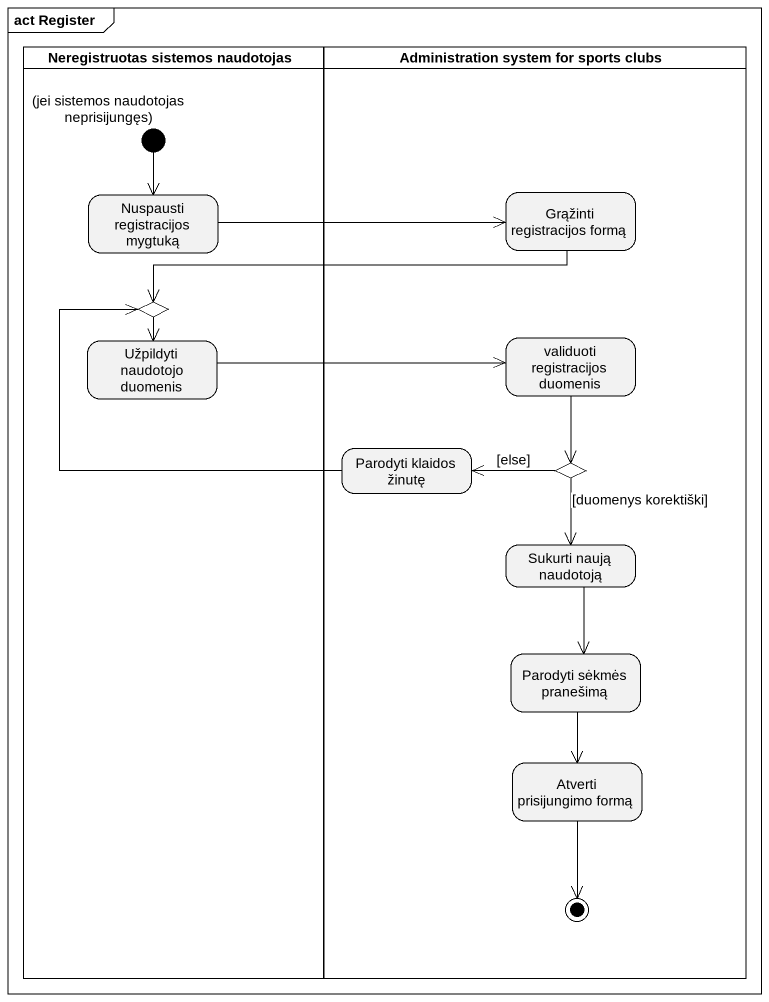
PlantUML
@startuml
mainframe act Register
hide empty description
state "Neregistruotas sistemos naudotojas" as Neregistruotas_sistemos <<partition>> {
  state "(jei sistemos naudotojas neprisijungęs)" as jei_sistemos_naudotojas <<start>>
  state "Nuspausti registracijos mygtuką" as Nuspausti_registracijos
  state choice1 <<choice>>
  state "Užpildyti naudotojo duomenis" as Užpildyti_naudotojo_duomenis
}
state "Administration system for sports clubs" as Administration_system_for <<partition>> {
  state "Grąžinti registracijos formą" as Grąžinti_registracijos_formą
  state "validuoti registracijos duomenis" as validuoti_registracijos
  state "Parodyti klaidos žinutę" as Parodyti_klaidos_žinutę
  state choice2 <<choice>>
  state "Sukurti naują naudotoją" as Sukurti_naują_naudotoją
  state "Parodyti sėkmės pranešimą" as Parodyti_sėkmės_pranešimą
  state "Atverti prisijungimo formą" as Atverti_prisijungimo_formą
  Atverti_prisijungimo_formą --> [*]
}
jei_sistemos_naudotojas --> Nuspausti_registracijos
Nuspausti_registracijos -right-> Grąžinti_registracijos_formą
Grąžinti_registracijos_formą -left-> choice1
choice1 --> Užpildyti_naudotojo_duomenis
Užpildyti_naudotojo_duomenis -right-> validuoti_registracijos
validuoti_registracijos --> choice2
Parodyti_klaidos_žinutę -up-> choice1
choice2 -left-> Parodyti_klaidos_žinutę : [else]
choice2 --> Sukurti_naują_naudotoją : [duomenys korektiški]
Sukurti_naują_naudotoją --> Parodyti_sėkmės_pranešimą
Parodyti_sėkmės_pranešimą --> Atverti_prisijungimo_formą
@enduml
